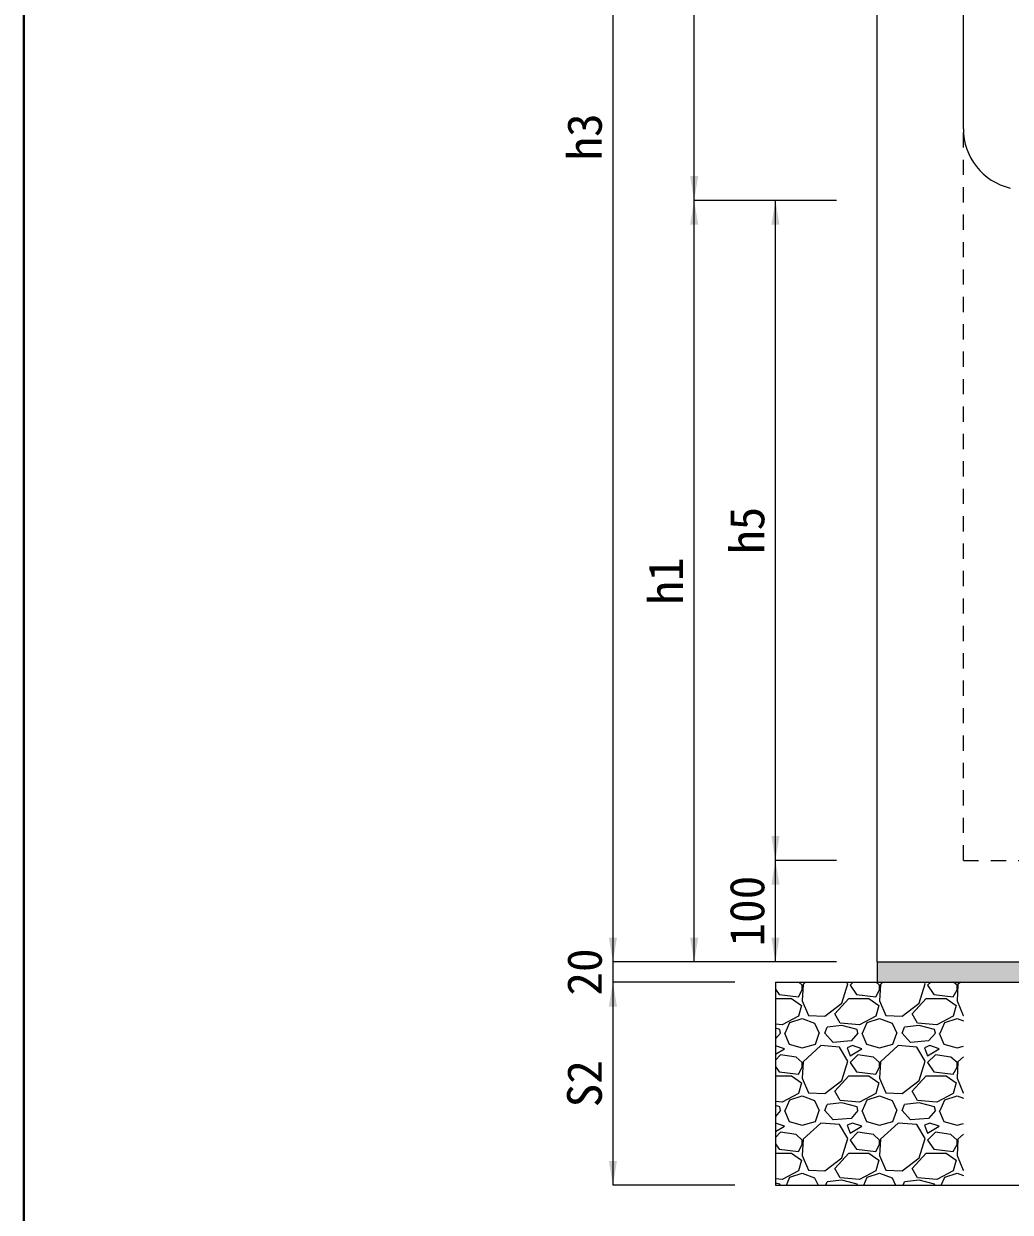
# Model space of a CAD drawing. Units: millimetres at full size, sheet at 1:20. Extents: x 0 to 8400, y 0 to 13400.
# Drawn here: x 400 to 1371, y 2091 to 3261 of the extents above; entities that cross this region are included whole.
import ezdxf
from ezdxf.enums import TextEntityAlignment as Align

# ---------------------------------------------------------------- set-up
doc = ezdxf.new("R2010")
doc.units = ezdxf.units.MM
doc.header["$LTSCALE"] = 20
doc.linetypes.add('USER1', pattern=[1.35, 0.75, -0.6])
for name, color, linetype, lineweight in [('ハッチング', 7, 'Continuous', 13), ('ハッチング_基礎', 150, 'Continuous', 5), ('図枠', 7, 'Continuous', 5), ('基礎', 3, 'Continuous', 13), ('寸法線', 7, 'Continuous', 13), ('本体', 2, 'Continuous', 20)]:
    doc.layers.add(name, color=color, linetype=linetype, lineweight=lineweight)
doc.styles.add('ＭＳ ゴシック', font='')
doc.styles.get('ＭＳ ゴシック').set_extended_font_data('MS Gothic')

# ---------------------------------------------------------------- blocks, each defined once
blk = doc.blocks.new('filled_arrow')
at = {"color": 0, "linetype": 'Continuous', "lineweight": -2}
blk.add_solid([(7.5, 1.25), (0, 0), (7.5, -1.25)], dxfattribs=at)

msp = doc.modelspace()

# ---------------------------------------------------------------- hatches: boundary and pattern name
at = {"layer": 'ハッチング'}
msp.add_hatch(color=256, dxfattribs=at).paths.add_polyline_path([(1710, 2317.07), (1710, 2337.07), (1240, 2337.07), (1240, 2317.07)])

# ---------------------------------------------------------------- linework, layer by layer
at = {"layer": 'ハッチング_基礎'}
for p, q in [((1140.49, 2317.07), (1140, 2316.57)), ((1140, 2310.21), (1143.55, 2304.89)), ((1162.6, 2302.6), (1166.41, 2309.46)), ((1166.41, 2314.03), (1162.94, 2317.07)), ((1167.17, 2314.79), (1166.41, 2298.79)), ((1166.41, 2309.46), (1166.41, 2314.03)), ((1169.66, 2317.07), (1167.17, 2314.79)), ((1205.27, 2296.5), (1211.37, 2315.55)), ((1211.37, 2315.55), (1210.44, 2317.07)), ((1216.69, 2317.07), (1213.65, 2314.03)), ((1213.65, 2314.03), (1219.75, 2304.89)), ((1238.8, 2302.6), (1242.61, 2309.46)), ((1242.61, 2314.03), (1239.14, 2317.07)), ((1243.37, 2314.79), (1242.61, 2298.79)), ((1242.61, 2309.46), (1242.61, 2314.03)), ((1245.86, 2317.07), (1243.37, 2314.79)), ((1281.47, 2296.5), (1287.57, 2315.55)), ((1287.57, 2315.55), (1286.64, 2317.07)), ((1292.89, 2317.07), (1289.85, 2314.03)), ((1289.85, 2314.03), (1295.95, 2304.89)), ((1315, 2302.6), (1318.81, 2309.46)), ((1318.81, 2314.03), (1315.34, 2317.07)), ((1319.57, 2314.79), (1318.81, 2298.79)), ((1318.81, 2309.46), (1318.81, 2314.03)), ((1322.06, 2317.07), (1319.57, 2314.79)), ((1140, 2301.08), (1155.74, 2301.08)), ((1143.55, 2304.89), (1162.6, 2302.6)), ((1155.74, 2301.08), (1165.65, 2294.22)), ((1165.65, 2294.22), (1162.6, 2283.55)), ((1166.41, 2298.79), (1172.51, 2284.31)), ((1188.51, 2283.55), (1205.27, 2296.5)), ((1198.41, 2285.84), (1212.13, 2301.08)), ((1212.13, 2301.08), (1231.94, 2301.08)), ((1219.75, 2304.89), (1238.8, 2302.6)), ((1231.94, 2301.08), (1241.85, 2294.22)), ((1241.85, 2294.22), (1238.8, 2283.55)), ((1242.61, 2298.79), (1248.71, 2284.31)), ((1264.71, 2283.55), (1281.47, 2296.5)), ((1274.61, 2285.84), (1288.33, 2301.08)), ((1288.33, 2301.08), (1308.14, 2301.08)), ((1295.95, 2304.89), (1315, 2302.6)), ((1308.14, 2301.08), (1318.05, 2294.22)), ((1318.05, 2294.22), (1315, 2283.55)), ((1318.81, 2298.79), (1324.91, 2284.31)), ((1162.6, 2283.55), (1146.6, 2275.17)), ((1172.51, 2284.31), (1188.51, 2283.55)), ((1203.75, 2276.69), (1198.41, 2285.84)), ((1238.8, 2283.55), (1222.8, 2275.17)), ((1248.71, 2284.31), (1264.71, 2283.55)), ((1279.95, 2276.69), (1274.61, 2285.84)), ((1315, 2283.55), (1299, 2275.17)), ((1324.91, 2284.31), (1325, 2284.31)), ((1146.6, 2275.17), (1140, 2275.7)), ((1144.31, 2270.6), (1140, 2271.67)), ((1149.65, 2266.79), (1154.22, 2277.45)), ((1154.22, 2277.45), (1166.41, 2281.26)), ((1166.41, 2281.26), (1178.6, 2276.69)), ((1178.6, 2276.69), (1183.17, 2266.79)), ((1188.51, 2266.79), (1190.79, 2272.88)), ((1205.27, 2274.41), (1190.79, 2272.88)), ((1222.8, 2275.17), (1203.75, 2276.69)), ((1220.51, 2270.6), (1205.27, 2274.41)), ((1225.85, 2266.79), (1230.42, 2277.45)), ((1230.42, 2277.45), (1242.61, 2281.26)), ((1242.61, 2281.26), (1254.8, 2276.69)), ((1254.8, 2276.69), (1259.37, 2266.79)), ((1264.71, 2266.79), (1266.99, 2272.88)), ((1281.47, 2274.41), (1266.99, 2272.88)), ((1299, 2275.17), (1279.95, 2276.69)), ((1296.71, 2270.6), (1281.47, 2274.41)), ((1302.05, 2266.79), (1306.62, 2277.45)), ((1306.62, 2277.45), (1318.81, 2281.26)), ((1318.81, 2281.26), (1325, 2278.94)), ((1145.07, 2266.79), (1140, 2261.15)), ((1145.07, 2266.79), (1144.31, 2270.6)), ((1148.88, 2266.79), (1153.46, 2256.12)), ((1179.36, 2256.12), (1183.17, 2266.79)), ((1196.89, 2257.64), (1188.51, 2266.79)), ((1214.42, 2259.17), (1196.89, 2257.64)), ((1221.27, 2266.79), (1214.42, 2259.17)), ((1221.27, 2266.79), (1220.51, 2270.6)), ((1225.08, 2266.79), (1229.66, 2256.12)), ((1255.56, 2256.12), (1259.37, 2266.79)), ((1273.09, 2257.64), (1264.71, 2266.79)), ((1290.62, 2259.17), (1273.09, 2257.64)), ((1297.47, 2266.79), (1290.62, 2259.17)), ((1297.47, 2266.79), (1296.71, 2270.6)), ((1301.28, 2266.79), (1305.86, 2256.12)), ((1148.88, 2251.55), (1140, 2254.51)), ((1140, 2246.21), (1148.88, 2251.55)), ((1153.46, 2256.12), (1166.41, 2252.31)), ((1166.41, 2252.31), (1179.36, 2256.12)), ((1184.7, 2254.59), (1167.17, 2238.59)), ((1202.99, 2253.07), (1184.7, 2254.59)), ((1211.37, 2239.35), (1202.99, 2253.07)), ((1215.94, 2254.59), (1210.61, 2252.31)), ((1210.61, 2252.31), (1213.65, 2244.69)), ((1213.65, 2244.69), (1225.08, 2251.55)), ((1225.08, 2251.55), (1215.94, 2254.59)), ((1229.66, 2256.12), (1242.61, 2252.31)), ((1242.61, 2252.31), (1255.56, 2256.12)), ((1260.9, 2254.59), (1243.37, 2238.59)), ((1279.19, 2253.07), (1260.9, 2254.59)), ((1287.57, 2239.35), (1279.19, 2253.07)), ((1292.14, 2254.59), (1286.81, 2252.31)), ((1286.81, 2252.31), (1289.85, 2244.69)), ((1289.85, 2244.69), (1301.28, 2251.55)), ((1301.28, 2251.55), (1292.14, 2254.59)), ((1305.86, 2256.12), (1318.81, 2252.31)), ((1318.81, 2252.31), (1325, 2254.13)), ((1145.07, 2245.45), (1140, 2240.37)), ((1160.31, 2243.16), (1145.07, 2245.45)), ((1166.41, 2237.83), (1160.31, 2243.16)), ((1167.17, 2238.59), (1166.41, 2222.59)), ((1166.41, 2233.26), (1166.41, 2237.83)), ((1205.27, 2220.3), (1211.37, 2239.35)), ((1221.27, 2245.45), (1213.65, 2237.83)), ((1213.65, 2237.83), (1219.75, 2228.69)), ((1236.51, 2243.16), (1221.27, 2245.45)), ((1242.61, 2237.83), (1236.51, 2243.16)), ((1243.37, 2238.59), (1242.61, 2222.59)), ((1242.61, 2233.26), (1242.61, 2237.83)), ((1281.47, 2220.3), (1287.57, 2239.35)), ((1297.47, 2245.45), (1289.85, 2237.83)), ((1289.85, 2237.83), (1295.95, 2228.69)), ((1312.71, 2243.16), (1297.47, 2245.45)), ((1318.81, 2237.83), (1312.71, 2243.16)), ((1319.57, 2238.59), (1318.81, 2222.59)), ((1318.81, 2233.26), (1318.81, 2237.83)), ((1325, 2243.55), (1319.57, 2238.59)), ((1140, 2234.01), (1143.55, 2228.69)), ((1140, 2224.88), (1155.74, 2224.88)), ((1143.55, 2228.69), (1162.6, 2226.4)), ((1155.74, 2224.88), (1165.65, 2218.02)), ((1162.6, 2226.4), (1166.41, 2233.26)), ((1198.41, 2209.64), (1212.13, 2224.88)), ((1212.13, 2224.88), (1231.94, 2224.88)), ((1219.75, 2228.69), (1238.8, 2226.4)), ((1231.94, 2224.88), (1241.85, 2218.02)), ((1238.8, 2226.4), (1242.61, 2233.26)), ((1274.61, 2209.64), (1288.33, 2224.88)), ((1288.33, 2224.88), (1308.14, 2224.88)), ((1295.95, 2228.69), (1315, 2226.4)), ((1308.14, 2224.88), (1318.05, 2218.02)), ((1315, 2226.4), (1318.81, 2233.26)), ((1165.65, 2218.02), (1162.6, 2207.35)), ((1166.41, 2222.59), (1172.51, 2208.11)), ((1188.51, 2207.35), (1205.27, 2220.3)), ((1241.85, 2218.02), (1238.8, 2207.35)), ((1242.61, 2222.59), (1248.71, 2208.11)), ((1264.71, 2207.35), (1281.47, 2220.3)), ((1318.05, 2218.02), (1315, 2207.35)), ((1318.81, 2222.59), (1324.91, 2208.11)), ((1162.6, 2207.35), (1146.6, 2198.97)), ((1149.65, 2190.59), (1154.22, 2201.25)), ((1154.22, 2201.25), (1166.41, 2205.06)), ((1166.41, 2205.06), (1178.6, 2200.49)), ((1172.51, 2208.11), (1188.51, 2207.35)), ((1203.75, 2200.49), (1198.41, 2209.64)), ((1238.8, 2207.35), (1222.8, 2198.97)), ((1225.85, 2190.59), (1230.42, 2201.25)), ((1230.42, 2201.25), (1242.61, 2205.06)), ((1242.61, 2205.06), (1254.8, 2200.49)), ((1248.71, 2208.11), (1264.71, 2207.35)), ((1279.95, 2200.49), (1274.61, 2209.64)), ((1315, 2207.35), (1299, 2198.97)), ((1302.05, 2190.59), (1306.62, 2201.25)), ((1306.62, 2201.25), (1318.81, 2205.06)), ((1318.81, 2205.06), (1325, 2202.74)), ((1324.91, 2208.11), (1325, 2208.11)), ((1146.6, 2198.97), (1140, 2199.5)), ((1144.31, 2194.4), (1140, 2195.47)), ((1145.07, 2190.59), (1140, 2184.95)), ((1145.07, 2190.59), (1144.31, 2194.4)), ((1148.88, 2190.59), (1153.46, 2179.92)), ((1178.6, 2200.49), (1183.17, 2190.59)), ((1179.36, 2179.92), (1183.17, 2190.59)), ((1188.51, 2190.59), (1190.79, 2196.68)), ((1196.89, 2181.44), (1188.51, 2190.59)), ((1205.27, 2198.21), (1190.79, 2196.68)), ((1222.8, 2198.97), (1203.75, 2200.49)), ((1220.51, 2194.4), (1205.27, 2198.21)), ((1221.27, 2190.59), (1214.42, 2182.97)), ((1221.27, 2190.59), (1220.51, 2194.4)), ((1225.08, 2190.59), (1229.66, 2179.92)), ((1254.8, 2200.49), (1259.37, 2190.59)), ((1255.56, 2179.92), (1259.37, 2190.59)), ((1264.71, 2190.59), (1266.99, 2196.68)), ((1273.09, 2181.44), (1264.71, 2190.59)), ((1281.47, 2198.21), (1266.99, 2196.68)), ((1299, 2198.97), (1279.95, 2200.49)), ((1296.71, 2194.4), (1281.47, 2198.21)), ((1297.47, 2190.59), (1290.62, 2182.97)), ((1297.47, 2190.59), (1296.71, 2194.4)), ((1301.28, 2190.59), (1305.86, 2179.92)), ((1148.88, 2175.35), (1140, 2178.31)), ((1153.46, 2179.92), (1166.41, 2176.11)), ((1166.41, 2176.11), (1179.36, 2179.92)), ((1184.7, 2178.39), (1167.17, 2162.39)), ((1202.99, 2176.87), (1184.7, 2178.39)), ((1214.42, 2182.97), (1196.89, 2181.44)), ((1215.94, 2178.39), (1210.61, 2176.11)), ((1225.08, 2175.35), (1215.94, 2178.39)), ((1229.66, 2179.92), (1242.61, 2176.11)), ((1242.61, 2176.11), (1255.56, 2179.92)), ((1260.9, 2178.39), (1243.37, 2162.39)), ((1279.19, 2176.87), (1260.9, 2178.39)), ((1290.62, 2182.97), (1273.09, 2181.44)), ((1292.14, 2178.39), (1286.81, 2176.11)), ((1301.28, 2175.35), (1292.14, 2178.39)), ((1305.86, 2179.92), (1318.81, 2176.11)), ((1318.81, 2176.11), (1325, 2177.93)), ((1140, 2170.01), (1148.88, 2175.35)), ((1145.07, 2169.25), (1140, 2164.17)), ((1160.31, 2166.96), (1145.07, 2169.25)), ((1166.41, 2161.63), (1160.31, 2166.96)), ((1211.37, 2163.15), (1202.99, 2176.87)), ((1210.61, 2176.11), (1213.65, 2168.49)), ((1213.65, 2168.49), (1225.08, 2175.35)), ((1221.27, 2169.25), (1213.65, 2161.63)), ((1236.51, 2166.96), (1221.27, 2169.25)), ((1242.61, 2161.63), (1236.51, 2166.96)), ((1287.57, 2163.15), (1279.19, 2176.87)), ((1286.81, 2176.11), (1289.85, 2168.49)), ((1289.85, 2168.49), (1301.28, 2175.35)), ((1297.47, 2169.25), (1289.85, 2161.63)), ((1312.71, 2166.96), (1297.47, 2169.25)), ((1318.81, 2161.63), (1312.71, 2166.96)), ((1325, 2167.35), (1319.57, 2162.39)), ((1140, 2157.81), (1143.55, 2152.49)), ((1162.6, 2150.2), (1166.41, 2157.06)), ((1167.17, 2162.39), (1166.41, 2146.39)), ((1166.41, 2157.06), (1166.41, 2161.63)), ((1205.27, 2144.1), (1211.37, 2163.15)), ((1213.65, 2161.63), (1219.75, 2152.49)), ((1238.8, 2150.2), (1242.61, 2157.06)), ((1243.37, 2162.39), (1242.61, 2146.39)), ((1242.61, 2157.06), (1242.61, 2161.63)), ((1281.47, 2144.1), (1287.57, 2163.15)), ((1289.85, 2161.63), (1295.95, 2152.49)), ((1315, 2150.2), (1318.81, 2157.06)), ((1319.57, 2162.39), (1318.81, 2146.39)), ((1318.81, 2157.06), (1318.81, 2161.63)), ((1140, 2148.68), (1155.74, 2148.68)), ((1143.55, 2152.49), (1162.6, 2150.2)), ((1155.74, 2148.68), (1165.65, 2141.82)), ((1166.41, 2146.39), (1172.51, 2131.91)), ((1188.51, 2131.15), (1205.27, 2144.1)), ((1198.41, 2133.44), (1212.13, 2148.68)), ((1212.13, 2148.68), (1231.94, 2148.68)), ((1219.75, 2152.49), (1238.8, 2150.2)), ((1231.94, 2148.68), (1241.85, 2141.82)), ((1242.61, 2146.39), (1248.71, 2131.91)), ((1264.71, 2131.15), (1281.47, 2144.1)), ((1274.61, 2133.44), (1288.33, 2148.68)), ((1288.33, 2148.68), (1308.14, 2148.68)), ((1295.95, 2152.49), (1315, 2150.2)), ((1308.14, 2148.68), (1318.05, 2141.82)), ((1318.81, 2146.39), (1324.91, 2131.91)), ((1162.6, 2131.15), (1146.6, 2122.77)), ((1165.65, 2141.82), (1162.6, 2131.15)), ((1172.51, 2131.91), (1188.51, 2131.15)), ((1203.75, 2124.29), (1198.41, 2133.44)), ((1238.8, 2131.15), (1222.8, 2122.77)), ((1241.85, 2141.82), (1238.8, 2131.15)), ((1248.71, 2131.91), (1264.71, 2131.15)), ((1279.95, 2124.29), (1274.61, 2133.44)), ((1315, 2131.15), (1299, 2122.77)), ((1318.05, 2141.82), (1315, 2131.15)), ((1324.91, 2131.91), (1325, 2131.91)), ((1146.6, 2122.77), (1140, 2123.3)), ((1144.31, 2118.2), (1140, 2119.27)), ((1150.8, 2117.07), (1154.22, 2125.05)), ((1154.22, 2125.05), (1166.41, 2128.86)), ((1166.41, 2128.86), (1178.6, 2124.29)), ((1178.6, 2124.29), (1181.94, 2117.07)), ((1189.51, 2117.07), (1190.79, 2120.48)), ((1205.27, 2122.01), (1190.79, 2120.48)), ((1222.8, 2122.77), (1203.75, 2124.29)), ((1220.51, 2118.2), (1205.27, 2122.01)), ((1227, 2117.07), (1230.42, 2125.05)), ((1230.42, 2125.05), (1242.61, 2128.86)), ((1242.61, 2128.86), (1254.8, 2124.29)), ((1254.8, 2124.29), (1258.14, 2117.07)), ((1265.71, 2117.07), (1266.99, 2120.48)), ((1281.47, 2122.01), (1266.99, 2120.48)), ((1299, 2122.77), (1279.95, 2124.29)), ((1296.71, 2118.2), (1281.47, 2122.01)), ((1303.2, 2117.07), (1306.62, 2125.05)), ((1306.62, 2125.05), (1318.81, 2128.86)), ((1318.81, 2128.86), (1325, 2126.54)), ((1144.54, 2117.07), (1144.31, 2118.2)), ((1220.74, 2117.07), (1220.51, 2118.2)), ((1296.94, 2117.07), (1296.71, 2118.2))]:
    msp.add_line(p, q, dxfattribs=at)
at = {"layer": '図枠', "lineweight": 40}
msp.add_line((400, 200), (400, 5740), dxfattribs=at)
at = {"layer": '基礎'}
for p, q in [((1240, 2337.07), (1240, 2317.07)), ((1140, 2317.07), (1810, 2317.07)), ((1140, 2317.07), (1140, 2117.07)), ((1140, 2117.07), (1810, 2117.07))]:
    msp.add_line(p, q, dxfattribs=at)
at = {"layer": '寸法線'}
for p, q in [((980, 3962.07), (980, 2337.07)), ((1060, 3087.07), (1060, 3787.07)), ((1060, 2337.07), (1060, 3087.07)), ((1200, 3087.07), (1060, 3087.07)), ((1200, 3087.07), (1060, 3087.07)), ((1140, 2437.07), (1140, 3087.07)), ((1200, 3087.07), (1140, 3087.07)), ((1140, 2337.07), (1140, 2437.07)), ((1200, 2437.07), (1140, 2437.07)), ((1200, 2437.07), (1140, 2437.07)), ((980, 2385.07), (980, 2269.07)), ((1200, 2337.07), (980, 2337.07)), ((1200, 2337.07), (980, 2337.07)), ((1200, 2337.07), (1060, 2337.07)), ((1200, 2337.07), (1140, 2337.07)), ((1100, 2317.07), (980, 2317.07)), ((980, 2317.07), (980, 2117.07)), ((1100, 2317.07), (980, 2317.07)), ((1100, 2117.07), (980, 2117.07))]:
    msp.add_line(p, q, dxfattribs=at)
at = {"layer": '本体'}
for p, q in [((1240, 2337.07), (1240, 3787.07)), ((1325, 3157.59), (1325, 3787.07)), ((1240, 2337.07), (1710, 2337.07))]:
    msp.add_line(p, q, dxfattribs=at)
at = {"layer": '本体', "linetype": 'USER1', "lineweight": 15}
for q in [(1325, 3157.59), (1625, 2437.07)]:
    msp.add_line((1325, 2437.07), q, dxfattribs=at)
at = {"layer": '本体'}
msp.add_arc((1385, 3157.59), 60, 180, 256.65765, dxfattribs=at)

# ---------------------------------------------------------------- block references
at = {"layer": '寸法線', "xscale": 3.2, "yscale": 3.2}
for p, rotation in [((1060, 3087.07), 90), ((1060, 3087.07), 270), ((1140, 3087.07), 270), ((1140, 2437.07), 90), ((1140, 2437.07), 270), ((980, 2337.07), 90), ((980, 2337.07), 90), ((1060, 2337.07), 90), ((1140, 2337.07), 90), ((980, 2317.07), 270), ((980, 2317.07), 270), ((980, 2117.07), 90)]:
    msp.add_blockref('filled_arrow', p, dxfattribs=dict(at, rotation=rotation))

# ---------------------------------------------------------------- texts
at = {"layer": '寸法線', "style": 'ＭＳ ゴシック'}
for s, p in [('h3', (952, 3149.57)), ('h5', (1112, 2762.07)), ('h1', (1032, 2712.07)), ('100', (1112, 2387.07)), ('20', (952, 2327.07)), ('S2', (952, 2217.07))]:
    msp.add_text(s, height=34.18, rotation=90, dxfattribs=at).set_placement(p, align=Align.MIDDLE_CENTER)

doc.saveas('drawing.dxf')
